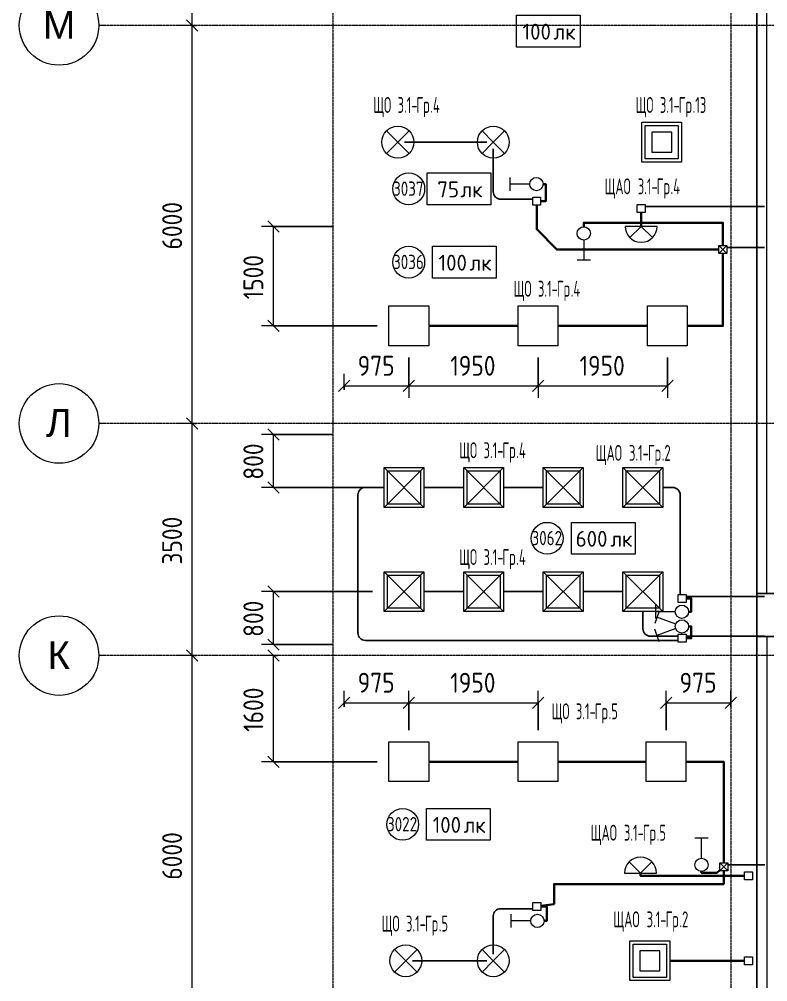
# Model space of a CAD drawing. Header units: millimetres. Extents: x -4730 to 98194, y -4296 to 93388.
# Drawn here: x -4730 to 6559, y 38084 to 52592 of the extents above; entities that cross this region are included whole.
import ezdxf

# ---------------------------------------------------------------- set-up
doc = ezdxf.new("R2010")
doc.units = ezdxf.units.MM
doc.linetypes.add('Линия сетки', pattern=[22.225, 12.7, -3.175, 3.175, -3.175])
for name, color, linetype, lineweight, true_color in [('Кабельные лотки', 5, 'Continuous', 25, 0x0000ff), ('Короба', 7, 'Continuous', 25, 0x008000), ('Соединительные детали кабельных лотков', 5, 'Continuous', 25, 0x0000ff), ('Соединительные детали коробов', 7, 'Continuous', 25, 0x008000), ('Типовые аннотации', 5, 'Continuous', 18, 0x0000ff)]:
    doc.layers.add(name, color=color, linetype=linetype, lineweight=lineweight, true_color=true_color)
for name, color, linetype, lineweight in [('Марки помещений', 7, 'Continuous', 9), ('Марки силовых электроприборов', 7, 'Continuous', 9), ('Осевая линия', 7, 'Continuous', 18), ('Оси', 7, 'Continuous', 9), ('Провода', 7, 'Continuous', 35), ('Размеры', 7, 'Continuous', 9), ('Размеры-120', 7, 'Continuous', 9)]:
    doc.layers.add(name, color=color, linetype=linetype, lineweight=lineweight)
doc.styles.add('Arial_1', font='arial.ttf', dxfattribs={"height": 420})
doc.styles.add('GOST Common', font='GOST_Common.ttf', dxfattribs={"width": 0.6, "height": 240})
doc.styles.add('GOST Common_1', font='GOST_Common.ttf', dxfattribs={"width": 0.9, "height": 300})
doc.styles.add('GOST Common_2', font='GOST_Common.ttf', dxfattribs={"width": 0.8, "height": 216})
doc.styles.add('GOST Common_3', font='GOST_Common.ttf', dxfattribs={"height": 240})
doc.dimstyles.new('ADSK_Проверочный', dxfattribs={"dimscale": 304.8, "dimtxt": 301.714499, "dimasz": 0.556693, "dimexe": 0.590551, "dimexo": 0.590551, "dimgap": 0.19685, "dimtad": 1, "dimdec": 3, "dimrnd": 0.001, "dimdsep": 46, "dimtxsty": 'GOST Common_1', "dimblk1": 'OBLIQUE', "dimblk2": 'OBLIQUE', "dimsah": 1, "dimcen": 0.09, "dimazin": 0, "dimtfac": 1, "dimtdec": 4, "dimtix": 1, "dimtmove": 0, "dimatfit": 3, "dimfxl": 1, "dimtvp": 1, "dimtolj": 1, "dimtzin": 0, "dimarcsym": 2})

# ---------------------------------------------------------------- blocks, each defined once
blk = doc.blocks.new('M_Горизонтальный тройник для канального - Радиус 100 мм-2474834-3-й этаж')
at = {"layer": 'Соединительные детали кабельных лотков'}
for p, q in [((325, 150), (-325, 150)), ((-325, 150), (-325, -150)), ((-325, -150), (-325, 150)), ((-325, 150), (325, 150)), ((-325, 150), (-325, 150)), ((325, -150), (325, 150)), ((325, 150), (325, -150)), ((325, 150), (325, 150)), ((-325, -150), (-250, -150)), ((-250, -150), (-325, -150)), ((-325, -150), (-325, -150)), ((-150, -250), (-150, -325)), ((-150, -325), (-150, -250)), ((150, -325), (150, -250)), ((150, -250), (150, -325)), ((250, -150), (325, -150)), ((325, -150), (250, -150)), ((325, -150), (325, -150)), ((-150, -325), (150, -325)), ((150, -325), (-150, -325)), ((-150, -325), (-150, -325)), ((150, -325), (150, -325))]:
    blk.add_line(p, q, dxfattribs=at)
for centre, start, end in [((-250, -250), 0, 90), ((-250, -250), 0, 90), ((250, -250), 90, 180), ((250, -250), 90, 180)]:
    blk.add_arc(centre, 100, start, end, dxfattribs=at)
blk = doc.blocks.new('M_Короб_ отвод - Плоский торец - ПВХ - Стандартная-2386742-3-й этаж')
at = {"layer": 'Соединительные детали коробов'}
for p, q in [((0, 111.95), (0, 150.05)), ((-150.05, 0), (-111.95, 0))]:
    blk.add_line(p, q, dxfattribs=at)
blk.add_arc((-111.95, 111.95), 111.95, 270, 0, dxfattribs=at)
blk = doc.blocks.new('Ось сетки - Заголовок сетки - Окружность 5 мм-1145995-3-й этаж')
at = {"layer": 'Оси'}
blk.add_circle((0, 0), 5, dxfattribs=at)
blk = doc.blocks.new('DIMBLOCK32-3-й этаж')
at = {"layer": 'Размеры-120'}
for p, q in [((-2062, 43000), (-2302, 43000)), ((-2122, 43000), (-2207, 43085)), ((-2122, 37000), (-2122, 43000)), ((-2122, 43000), (-2037, 42915)), ((-2122, 43000), (-2062, 43000)), ((-2062, 37000), (-2302, 37000)), ((-2122, 37000), (-2207, 37085)), ((-2122, 37000), (-2037, 36915)), ((-2122, 37000), (-2062, 37000))]:
    blk.add_line(p, q, dxfattribs=at)
at = {"layer": 'Размеры-120', "color": 0, "insert": (-2574, 39622), "char_height": 300, "width": 908.21, "attachment_point": 1, "rotation": 90, "line_spacing_factor": 1.022761, "style": 'GOST Common_1'}
blk.add_mtext('6000', dxfattribs=at)
blk = doc.blocks.new('_Oblique')
at = {"color": 0, "linetype": 'ByBlock', "lineweight": -2}
blk.add_line((-0.5, -0.5), (0.5, 0.5), dxfattribs=at)
blk = doc.blocks.new('DIMBLOCK33-3-й этаж')
at = {"layer": 'Размеры-120'}
for p, q in [((-2122, 46500), (-2207, 46585)), ((-2062, 46500), (-2302, 46500)), ((-2122, 43000), (-2122, 46500)), ((-2122, 46500), (-2037, 46415)), ((-2122, 46500), (-2062, 46500)), ((-2062, 43000), (-2302, 43000)), ((-2122, 43000), (-2207, 43085)), ((-2122, 43000), (-2037, 42915)), ((-2122, 43000), (-2062, 43000))]:
    blk.add_line(p, q, dxfattribs=at)
at = {"layer": 'Размеры-120', "color": 0, "insert": (-2574, 44372), "char_height": 300, "width": 908.21, "attachment_point": 1, "rotation": 90, "line_spacing_factor": 1.022761, "style": 'GOST Common_1'}
blk.add_mtext('3500', dxfattribs=at)
blk = doc.blocks.new('DIMBLOCK34-3-й этаж')
at = {"layer": 'Размеры-120'}
for p, q in [((-2122, 52500), (-2207, 52585)), ((-2062, 52500), (-2302, 52500)), ((-2122, 46500), (-2122, 52500)), ((-2122, 52500), (-2037, 52415)), ((-2122, 52500), (-2062, 52500)), ((-2122, 46500), (-2207, 46585)), ((-2062, 46500), (-2302, 46500)), ((-2122, 46500), (-2037, 46415)), ((-2122, 46500), (-2062, 46500))]:
    blk.add_line(p, q, dxfattribs=at)
at = {"layer": 'Размеры-120', "color": 0, "insert": (-2574, 49122), "char_height": 300, "width": 908.21, "attachment_point": 1, "rotation": 90, "line_spacing_factor": 1.022761, "style": 'GOST Common_1'}
blk.add_mtext('6000', dxfattribs=at)
blk = doc.blocks.new('DIMBLOCK35-3-й этаж')
at = {"layer": 'Размеры-120'}
for p, q in [((-2122, 54500), (-2207, 54585)), ((-2062, 54500), (-2302, 54500)), ((-2122, 52500), (-2122, 54500)), ((-2122, 54500), (-2037, 54415)), ((-2122, 54500), (-2062, 54500)), ((-2122, 52500), (-2207, 52585)), ((-2062, 52500), (-2302, 52500)), ((-2122, 52500), (-2037, 52415)), ((-2122, 52500), (-2062, 52500))]:
    blk.add_line(p, q, dxfattribs=at)
at = {"layer": 'Размеры-120', "color": 0, "insert": (-2574, 53122), "char_height": 300, "width": 908.21, "attachment_point": 1, "rotation": 90, "line_spacing_factor": 1.022761, "style": 'GOST Common_1'}
blk.add_mtext('2000', dxfattribs=at)
blk = doc.blocks.new('DIMBLOCK57-3-й этаж')
at = {"layer": 'Размеры-120'}
for p, q in [((1145, 47492), (1145, 46887)), ((1145, 47067), (1145, 47492)), ((170, 47007), (170, 47247)), ((170, 47067), (85, 46982)), ((170, 47067), (255, 47152)), ((170, 47067), (1145, 47067)), ((170, 47067), (170, 47007)), ((1145, 47067), (1060, 46982)), ((1145, 47067), (1230, 47152))]:
    blk.add_line(p, q, dxfattribs=at)
at = {"layer": 'Размеры-120', "color": 0, "insert": (374, 47519), "char_height": 300, "width": 681.16, "attachment_point": 1, "line_spacing_factor": 1.022761, "style": 'GOST Common_1'}
blk.add_mtext('975', dxfattribs=at)
blk = doc.blocks.new('DIMBLOCK58-3-й этаж')
at = {"layer": 'Размеры-120'}
for p, q in [((1145, 47492), (1145, 46887)), ((1145, 47067), (1145, 47492)), ((3095, 47492), (3095, 46887)), ((3095, 47067), (3095, 47492)), ((1145, 47067), (1060, 46982)), ((1145, 47067), (1230, 47152)), ((1145, 47067), (3095, 47067)), ((3095, 47067), (3010, 46982)), ((3095, 47067), (3180, 47152))]:
    blk.add_line(p, q, dxfattribs=at)
at = {"layer": 'Размеры-120', "color": 0, "insert": (1770, 47519), "char_height": 300, "width": 840.71, "attachment_point": 1, "line_spacing_factor": 1.022761, "style": 'GOST Common_1'}
blk.add_mtext('1950', dxfattribs=at)
blk = doc.blocks.new('DIMBLOCK59-3-й этаж')
at = {"layer": 'Размеры-120'}
for p, q in [((3095, 47492), (3095, 46887)), ((3095, 47067), (3095, 47492)), ((5045, 47492), (5045, 46887)), ((5045, 47067), (5045, 47492)), ((3095, 47067), (3010, 46982)), ((3095, 47067), (3180, 47152)), ((3095, 47067), (5045, 47067)), ((5045, 47067), (4960, 46982)), ((5045, 47067), (5130, 47152))]:
    blk.add_line(p, q, dxfattribs=at)
at = {"layer": 'Размеры-120', "color": 0, "insert": (3720, 47519), "char_height": 300, "width": 840.71, "attachment_point": 1, "line_spacing_factor": 1.022761, "style": 'GOST Common_1'}
blk.add_mtext('1950', dxfattribs=at)
blk = doc.blocks.new('DIMBLOCK60-3-й этаж')
at = {"layer": 'Размеры-120'}
for p, q in [((-897, 49470), (-981, 49555)), ((-10, 49470), (-1077, 49470)), ((-897, 47970), (-897, 49470)), ((-897, 49470), (-812, 49385)), ((-897, 49470), (-10, 49470)), ((-897, 47970), (-981, 48055)), ((670, 47970), (-1077, 47970)), ((-897, 47970), (-812, 47885)), ((-897, 47970), (670, 47970))]:
    blk.add_line(p, q, dxfattribs=at)
at = {"layer": 'Размеры-120', "color": 0, "insert": (-1349, 48370), "char_height": 300, "width": 840.71, "attachment_point": 1, "rotation": 90, "line_spacing_factor": 1.022761, "style": 'GOST Common_1'}
blk.add_mtext('1500', dxfattribs=at)
blk = doc.blocks.new('DIMBLOCK61-3-й этаж')
at = {"layer": 'Размеры-120'}
for p, q in [((-10, 46335), (-1077, 46335)), ((-897, 46335), (-981, 46420)), ((-897, 45535), (-897, 46335)), ((-897, 46335), (-812, 46250)), ((-897, 46335), (-10, 46335)), ((-897, 45535), (-981, 45620)), ((599, 45535), (-1077, 45535)), ((-897, 45535), (-812, 45450)), ((-897, 45535), (599, 45535))]:
    blk.add_line(p, q, dxfattribs=at)
at = {"layer": 'Размеры-120', "color": 0, "insert": (-1349, 45651), "char_height": 300, "width": 681.16, "attachment_point": 1, "rotation": 90, "line_spacing_factor": 1.022761, "style": 'GOST Common_1'}
blk.add_mtext('800', dxfattribs=at)
blk = doc.blocks.new('DIMBLOCK62-3-й этаж')
at = {"layer": 'Размеры-120'}
for p, q in [((599, 43965), (-1077, 43965)), ((-897, 43965), (-981, 44050)), ((-897, 43165), (-897, 43965)), ((-897, 43965), (-812, 43880)), ((-897, 43965), (599, 43965)), ((-897, 43165), (-981, 43250)), ((-10, 43165), (-1077, 43165)), ((-897, 43165), (-812, 43080)), ((-897, 43165), (-10, 43165))]:
    blk.add_line(p, q, dxfattribs=at)
at = {"layer": 'Размеры-120', "color": 0, "insert": (-1349, 43281), "char_height": 300, "width": 681.16, "attachment_point": 1, "rotation": 90, "line_spacing_factor": 1.022761, "style": 'GOST Common_1'}
blk.add_mtext('800', dxfattribs=at)
blk = doc.blocks.new('DIMBLOCK73-3-й этаж')
at = {"layer": 'Размеры-120'}
for p, q in [((170, 42229), (170, 42469)), ((170, 42289), (255, 42374)), ((1145, 41878), (1145, 42469)), ((1145, 42289), (1230, 42374)), ((170, 42289), (85, 42204)), ((170, 42289), (1145, 42289)), ((170, 42289), (170, 42229)), ((1145, 42289), (1060, 42204)), ((1145, 42289), (1145, 41878))]:
    blk.add_line(p, q, dxfattribs=at)
at = {"layer": 'Размеры-120', "color": 0, "insert": (374, 42741), "char_height": 300, "width": 681.16, "attachment_point": 1, "line_spacing_factor": 1.022761, "style": 'GOST Common_1'}
blk.add_mtext('975', dxfattribs=at)
blk = doc.blocks.new('DIMBLOCK74-3-й этаж')
at = {"layer": 'Размеры-120'}
for p, q in [((5025, 41878), (5025, 42469)), ((5025, 42289), (5110, 42374)), ((6000, 42229), (6000, 42469)), ((6000, 42289), (6085, 42374)), ((5025, 42289), (4940, 42204)), ((5025, 42289), (6000, 42289)), ((5025, 42289), (5025, 41878)), ((6000, 42289), (5915, 42204)), ((6000, 42289), (6000, 42229))]:
    blk.add_line(p, q, dxfattribs=at)
at = {"layer": 'Размеры-120', "color": 0, "insert": (5229, 42741), "char_height": 300, "width": 681.16, "attachment_point": 1, "line_spacing_factor": 1.022761, "style": 'GOST Common_1'}
blk.add_mtext('975', dxfattribs=at)
blk = doc.blocks.new('DIMBLOCK75-3-й этаж')
at = {"layer": 'Размеры-120'}
for p, q in [((1145, 41878), (1145, 42469)), ((1145, 42289), (1230, 42374)), ((3095, 41878), (3095, 42469)), ((3095, 42289), (3180, 42374)), ((1145, 42289), (1060, 42204)), ((1145, 42289), (3095, 42289)), ((1145, 42289), (1145, 41878)), ((3095, 42289), (3010, 42204)), ((3095, 42289), (3095, 41878))]:
    blk.add_line(p, q, dxfattribs=at)
at = {"layer": 'Размеры-120', "color": 0, "insert": (1770, 42741), "char_height": 300, "width": 840.71, "attachment_point": 1, "line_spacing_factor": 1.022761, "style": 'GOST Common_1'}
blk.add_mtext('1950', dxfattribs=at)
blk = doc.blocks.new('DIMBLOCK76-3-й этаж')
at = {"layer": 'Размеры-120'}
for p, q in [((-837, 43000), (-1077, 43000)), ((-897, 43000), (-981, 43085)), ((-897, 41400), (-897, 43000)), ((-897, 43000), (-812, 42915)), ((-897, 43000), (-837, 43000)), ((670, 41400), (-1077, 41400)), ((-897, 41400), (-981, 41485)), ((-897, 41400), (-812, 41315)), ((-897, 41400), (670, 41400))]:
    blk.add_line(p, q, dxfattribs=at)
at = {"layer": 'Размеры-120', "color": 0, "insert": (-1349, 41850), "char_height": 300, "width": 840.71, "attachment_point": 1, "rotation": 90, "line_spacing_factor": 1.022761, "style": 'GOST Common_1'}
blk.add_mtext('1600', dxfattribs=at)
blk = doc.blocks.new('ADSK_Марка_Помещение_1_ГОСТ21-501-2011 - Номер-85995-3-й этаж')
at = {"layer": 'Марки помещений'}
blk.add_circle((0, 0), 2, dxfattribs=at)
blk = doc.blocks.new('Морка помещения_освещённость_ - Морка помещения_освещённость_-1484368-3-й этаж')
at = {"layer": 'Марки помещений', "color": 190, "true_color": 0x8000ff}
for p, q in [((-4, 0), (-4, 4)), ((-4, 4), (4, 4)), ((4, 4), (4, 0)), ((4, 0), (-4, 0))]:
    blk.add_line(p, q, dxfattribs=at)

msp = doc.modelspace()

# ---------------------------------------------------------------- linework, layer by layer
at = {"layer": 'Кабельные лотки'}
for p, q in [((6395.0021, 88815), (6395.0021, 43938.1437)), ((6695.0021, 43938.1437), (6395.0021, 43938.1437)), ((6395.0021, 43288.1437), (6695.0021, 43288.1437)), ((6395.0021, 43288.1437), (6395.0021, 8775))]:
    msp.add_line(p, q, dxfattribs=at)
at = {"layer": 'Короба'}
for p, q in [((2320, 50740), (1080, 50740)), ((2420, 50640), (2420, 50029.9534)), ((2570.05, 49879.9034), (3013.8488, 49879.9034)), ((4710, 49769.6882), (6510, 49769.6882)), ((5943.2955, 49153.0023), (6510, 49153.0023)), ((778.7661, 45535), (528.8161, 45535)), ((1978.7661, 45535), (1373.7661, 45535)), ((3178.7661, 45535), (2573.7661, 45535)), ((4973.7661, 45535), (5087.6167, 45535)), ((378.7661, 45384.95), (378.7661, 43379.8422)), ((5237.6667, 45384.95), (5237.6667, 43921.2922)), ((1978.7661, 43965), (1373.7661, 43965)), ((3178.7661, 43965), (2573.7661, 43965)), ((4378.7661, 43965), (3773.7661, 43965)), ((5329.1667, 43892.7922), (6509.1667, 43892.7922)), ((4676.2661, 43667.5), (4676.2661, 43442.8422)), ((4826.3161, 43292.7922), (5209.1667, 43292.7922)), ((5329.1667, 43292.7922), (6509.1667, 43292.7922)), ((528.8161, 43229.7922), (5209.1667, 43229.7922)), ((5955.191, 39846.9098), (6515.191, 39846.9098)), ((2570.05, 39185.1241), (3018.1259, 39185.1241)), ((2420, 38500), (2420, 39035.0741)), ((2320, 38400), (1200, 38400))]:
    msp.add_line(p, q, dxfattribs=at)
at = {"layer": 'Осевая линия'}
for p, q in [((6545.0021, 43938.1437), (6545.0021, 88815)), ((6545.0021, 43288.1437), (6545.0021, 8775))]:
    msp.add_line(p, q, dxfattribs=at)
at = {"layer": 'Оси', "linetype": 'Линия сетки'}
for p, q in [((0, 93388.3703), (0, -3096.3487)), ((6000, 93388.3703), (6000, -3096.3487)), ((98194.2682, 52500), (-3530.0173, 52500)), ((98194.2682, 46500), (-3530.0173, 46500)), ((98194.2682, 43000), (-3530.0173, 43000))]:
    msp.add_line(p, q, dxfattribs=at)
at = {"layer": 'Провода'}
for p, q in [((4649.9985, 49470), (4650, 49678.1882)), ((1445, 47970), (2795, 47970)), ((3395, 47970), (4745, 47970)), ((1445, 41400), (2795, 41400)), ((3395, 41400), (4725, 41400)), ((5080, 38400.0004), (6208.903, 38400))]:
    msp.add_line(p, q, dxfattribs=at)
at = {"layer": 'Провода', "flags": 128}
for points in [[(3169.3567, 50108.1032), (3210, 50108.1032), (3210, 49848.4055), (3133.8488, 49848.4043)], [(3073.8484, 49788.4034), (3073.846, 49426.3044), (3378.644, 49121.5042), (5823.2955, 49121.5024)], [(3783.7498, 49464.3567), (3783.7498, 49525), (5883.2906, 49525), (5883.2947, 49181.5023)], [(5345, 47970), (5883.2906, 47970), (5883.2952, 49061.5023)], [(5364.3567, 43661.1466), (5405, 43661.1466), (5405, 43861.2943), (5329.1667, 43861.2931)], [(5364.3567, 43440.2875), (5405, 43440.2875), (5405, 43261.2943), (5329.1667, 43261.2935)], [(5325, 41400), (5895.1861, 41400), (5895.1908, 39875.4098)], [(5895.1898, 39755.4098), (5895.1861, 39555.4118), (3335.1861, 39555.4118), (3335.1861, 39255.4118), (3138.1259, 39225.6775)], [(5560, 39745.6433), (5560, 39725), (5790, 39725), (5835.191, 39763.8408)], [(4640, 39720), (4640, 39680), (6208.903, 39680)], [(3184.3567, 39000), (3225, 39000), (3225, 39216.6261), (3138.1259, 39216.6249)]]:
    msp.add_lwpolyline(points, dxfattribs=at)
at = {"layer": 'Типовые аннотации'}
for p, q in [((4660, 51040), (5260, 51040)), ((4660, 50440), (4660, 51040)), ((4710, 50990), (5210, 50990)), ((4710, 50490), (4710, 50990)), ((5210, 50990), (5210, 50490)), ((5260, 51040), (5260, 50440)), ((980, 50740), (810.2944, 50909.7056)), ((980, 50740), (1149.7056, 50909.7056)), ((2420, 50740), (2250.2944, 50909.7056)), ((2420, 50740), (2589.7056, 50909.7056)), ((4810, 50890), (4810, 50590)), ((5110, 50890), (4810, 50890)), ((5110, 50590), (5110, 50890)), ((980, 50740), (810.2944, 50570.2944)), ((980, 50740), (1149.7056, 50570.2944)), ((2420, 50740), (2250.2944, 50570.2944)), ((2420, 50740), (2589.7056, 50570.2944)), ((4810, 50590), (5110, 50590)), ((5260, 50440), (4660, 50440)), ((5210, 50490), (4710, 50490)), ((2669.3567, 50208.1032), (2669.3567, 50008.1032)), ((2969.3567, 50108.1032), (2669.3567, 50108.1032)), ((3783.7498, 49264.3567), (3783.7498, 48964.3567)), ((3683.7498, 48964.3567), (3883.7498, 48964.3567)), ((845, 48270), (1445, 48270)), ((845, 47670), (845, 48270)), ((1445, 48270), (1445, 47670)), ((2795, 48270), (3395, 48270)), ((2795, 47670), (2795, 48270)), ((3395, 48270), (3395, 47670)), ((4745, 48270), (5345, 48270)), ((4745, 47670), (4745, 48270)), ((5345, 48270), (5345, 47670)), ((1445, 47670), (845, 47670)), ((3395, 47670), (2795, 47670)), ((5345, 47670), (4745, 47670)), ((774.0021, 45835), (1374.0021, 45835)), ((774.0021, 45235), (774.0021, 45835)), ((774.0021, 45835), (1374.0021, 45235)), ((774.0021, 45235), (1374.0021, 45835)), ((824.0021, 45785), (1324.0021, 45785)), ((824.0021, 45285), (824.0021, 45785)), ((1324.0021, 45785), (1324.0021, 45285)), ((1374.0021, 45835), (1374.0021, 45235)), ((1974.0021, 45835), (2574.0021, 45835)), ((1974.0021, 45235), (1974.0021, 45835)), ((1974.0021, 45835), (2574.0021, 45235)), ((1974.0021, 45235), (2574.0021, 45835)), ((2024.0021, 45785), (2524.0021, 45785)), ((2024.0021, 45285), (2024.0021, 45785)), ((2524.0021, 45785), (2524.0021, 45285)), ((2574.0021, 45835), (2574.0021, 45235)), ((3174.0021, 45835), (3774.0021, 45835)), ((3174.0021, 45235), (3174.0021, 45835)), ((3174.0021, 45835), (3774.0021, 45235)), ((3174.0021, 45235), (3774.0021, 45835)), ((3224.0021, 45785), (3724.0021, 45785)), ((3224.0021, 45285), (3224.0021, 45785)), ((3724.0021, 45785), (3724.0021, 45285)), ((3774.0021, 45835), (3774.0021, 45235)), ((1324.0021, 45285), (824.0021, 45285)), ((2524.0021, 45285), (2024.0021, 45285)), ((3724.0021, 45285), (3224.0021, 45285)), ((1374.0021, 45235), (774.0021, 45235)), ((2574.0021, 45235), (1974.0021, 45235)), ((3774.0021, 45235), (3174.0021, 45235)), ((774.0021, 44265), (1374.0021, 44265)), ((774.0021, 43665), (774.0021, 44265)), ((774.0021, 44265), (1374.0021, 43665)), ((774.0021, 43665), (1374.0021, 44265)), ((1374.0021, 44265), (1374.0021, 43665)), ((1974.0021, 44265), (2574.0021, 44265)), ((1974.0021, 43665), (1974.0021, 44265)), ((1974.0021, 44265), (2574.0021, 43665)), ((1974.0021, 43665), (2574.0021, 44265)), ((2574.0021, 44265), (2574.0021, 43665)), ((3174.0021, 44265), (3774.0021, 44265)), ((3174.0021, 43665), (3174.0021, 44265)), ((3174.0021, 44265), (3774.0021, 43665)), ((3174.0021, 43665), (3774.0021, 44265)), ((3774.0021, 44265), (3774.0021, 43665)), ((4374.0021, 44265), (4974.0021, 44265)), ((4374.0021, 43665), (4374.0021, 44265)), ((4374.0021, 44265), (4974.0021, 43665)), ((4374.0021, 43665), (4974.0021, 44265)), ((4974.0021, 44265), (4974.0021, 43665)), ((824.0021, 44215), (1324.0021, 44215)), ((824.0021, 43715), (824.0021, 44215)), ((1324.0021, 44215), (1324.0021, 43715)), ((2024.0021, 44215), (2524.0021, 44215)), ((2024.0021, 43715), (2024.0021, 44215)), ((2524.0021, 44215), (2524.0021, 43715)), ((3224.0021, 44215), (3724.0021, 44215)), ((3224.0021, 43715), (3224.0021, 44215)), ((3724.0021, 44215), (3724.0021, 43715)), ((4424.0021, 44215), (4924.0021, 44215)), ((4424.0021, 43715), (4424.0021, 44215)), ((4924.0021, 44215), (4924.0021, 43715)), ((1324.0021, 43715), (824.0021, 43715)), ((2524.0021, 43715), (2024.0021, 43715)), ((3724.0021, 43715), (3224.0021, 43715)), ((4924.0021, 43715), (4424.0021, 43715)), ((1374.0021, 43665), (774.0021, 43665)), ((2574.0021, 43665), (1974.0021, 43665)), ((3774.0021, 43665), (3174.0021, 43665)), ((4974.0021, 43665), (4374.0021, 43665)), ((4922.6816, 43671.0648), (4854.2776, 43483.1263)), ((5170.3874, 43474.4895), (4888.4796, 43577.0956)), ((4922.6816, 43209.5102), (4854.2776, 43397.4487)), ((5170.3874, 43406.0855), (4888.4796, 43303.4794)), ((845, 41700), (1445, 41700)), ((845, 41100), (845, 41700)), ((1445, 41700), (1445, 41100)), ((2795, 41700), (3395, 41700)), ((2795, 41100), (2795, 41700)), ((3395, 41700), (3395, 41100)), ((4725, 41700), (5325, 41700)), ((4725, 41100), (4725, 41700)), ((5325, 41700), (5325, 41100)), ((1445, 41100), (845, 41100)), ((3395, 41100), (2795, 41100)), ((5325, 41100), (4725, 41100)), ((5660, 40245.6433), (5460, 40245.6433)), ((5560, 39945.6433), (5560, 40245.6433)), ((2684.3567, 39100), (2684.3567, 38900)), ((2984.3567, 39000), (2684.3567, 39000)), ((1100, 38400), (930.2944, 38569.7056)), ((1100, 38400), (1269.7056, 38569.7056)), ((2420, 38400), (2250.2944, 38569.7056)), ((2420, 38400), (2589.7056, 38569.7056)), ((1100, 38400), (930.2944, 38230.2944)), ((1100, 38400), (1269.7056, 38230.2944)), ((2420, 38400), (2250.2944, 38230.2944)), ((2420, 38400), (2589.7056, 38230.2944))]:
    msp.add_line(p, q, dxfattribs=at)
at = {"layer": 'Типовые аннотации', "color": 16, "true_color": 0x800000}
for p, q in [((3013.8488, 49908.4034), (3133.8488, 49908.4034)), ((3013.8488, 49788.4034), (3013.8488, 49908.4034)), ((3133.8488, 49788.4034), (3013.8488, 49788.4034)), ((3133.8488, 49908.4034), (3133.8488, 49788.4034)), ((3018.1259, 39276.6241), (3138.1259, 39276.6241)), ((3018.1259, 39156.6241), (3018.1259, 39276.6241)), ((3138.1259, 39276.6241), (3138.1259, 39156.6241)), ((3138.1259, 39156.6241), (3018.1259, 39156.6241))]:
    msp.add_line(p, q, dxfattribs=at)
at = {"layer": 'Типовые аннотации', "color": 1, "true_color": 0xff0000}
for p, q in [((4590, 49798.1882), (4710, 49798.1882)), ((4590, 49678.1882), (4590, 49798.1882)), ((4710, 49798.1882), (4710, 49678.1882)), ((4710, 49678.1882), (4590, 49678.1882)), ((4890, 49470), (4410, 49470)), ((4650, 49470), (4480.2944, 49300.2944)), ((4650, 49470), (4819.7056, 49300.2944)), ((4374.0021, 45835), (4974.0021, 45835)), ((4374.0021, 45235), (4374.0021, 45835)), ((4374.0021, 45835), (4974.0021, 45235)), ((4374.0021, 45235), (4974.0021, 45835)), ((4424.0021, 45785), (4924.0021, 45785)), ((4424.0021, 45285), (4424.0021, 45785)), ((4924.0021, 45785), (4924.0021, 45285)), ((4974.0021, 45835), (4974.0021, 45235)), ((4924.0021, 45285), (4424.0021, 45285)), ((4974.0021, 45235), (4374.0021, 45235)), ((4864.3567, 43761.1466), (4864.3567, 43561.1466)), ((5164.3567, 43661.1466), (4864.3567, 43661.1466)), ((4640, 39720), (4470.2944, 39889.7057)), ((4640, 39720), (4809.7056, 39889.7057)), ((4400, 39720), (4880, 39720)), ((6208.903, 39740), (6328.903, 39740)), ((6208.903, 39620), (6208.903, 39740)), ((6328.903, 39620), (6208.903, 39620)), ((6328.903, 39740), (6328.903, 39620)), ((4480, 38700), (5080, 38700)), ((4480, 38100), (4480, 38700)), ((4530, 38650), (5030, 38650)), ((4530, 38150), (4530, 38650)), ((5030, 38650), (5030, 38150)), ((5080, 38700), (5080, 38100)), ((4630, 38550), (4630, 38250)), ((4930, 38550), (4630, 38550)), ((4930, 38250), (4930, 38550)), ((6208.903, 38460), (6328.903, 38460)), ((6208.903, 38340), (6208.903, 38460)), ((6328.903, 38460), (6328.903, 38340)), ((6328.903, 38340), (6208.903, 38340)), ((4630, 38250), (4930, 38250)), ((5080, 38100), (4480, 38100)), ((5030, 38150), (4530, 38150))]:
    msp.add_line(p, q, dxfattribs=at)
at = {"layer": 'Типовые аннотации', "color": 7}
for p, q in [((5823.2955, 49181.5023), (5943.2955, 49181.5023)), ((5823.2955, 49061.5023), (5823.2955, 49181.5023)), ((5823.2955, 49181.5023), (5943.2955, 49061.5023)), ((5823.2955, 49061.5023), (5943.2955, 49181.5023)), ((5943.2955, 49061.5023), (5823.2955, 49061.5023)), ((5943.2955, 49181.5023), (5943.2955, 49061.5023)), ((5209.1667, 43921.2922), (5329.1667, 43921.2922)), ((5209.1667, 43801.2922), (5209.1667, 43921.2922)), ((5329.1667, 43921.2922), (5329.1667, 43801.2922)), ((5329.1667, 43801.2922), (5209.1667, 43801.2922)), ((5209.1667, 43321.2922), (5329.1667, 43321.2922)), ((5209.1667, 43201.2922), (5209.1667, 43321.2922)), ((5329.1667, 43321.2922), (5329.1667, 43201.2922)), ((5329.1667, 43201.2922), (5209.1667, 43201.2922)), ((5835.191, 39875.4098), (5955.191, 39875.4098)), ((5835.191, 39755.4098), (5835.191, 39875.4098)), ((5835.191, 39875.4098), (5955.191, 39755.4098)), ((5835.191, 39755.4098), (5955.191, 39875.4098)), ((5955.191, 39755.4098), (5835.191, 39755.4098)), ((5955.191, 39875.4098), (5955.191, 39755.4098))]:
    msp.add_line(p, q, dxfattribs=at)
at = {"layer": 'Типовые аннотации'}
for centre, radius in [((980, 50740), 240), ((2420, 50740), 240), ((3069.3567, 50108.1032), 100), ((3783.7498, 49364.3567), 100), ((5264.3567, 43440.2875), 100), ((5560, 39845.6433), 100), ((3084.3567, 39000), 100), ((1100, 38400), 240), ((2420, 38400), 240)]:
    msp.add_circle(centre, radius, dxfattribs=at)
at = {"layer": 'Типовые аннотации', "color": 1, "true_color": 0xff0000}
msp.add_circle((5264.3567, 43661.1466), 100, dxfattribs=at)
for centre, start, end in [((4650, 49470), 180, 360), ((4640, 39720), 360, 180)]:
    msp.add_arc(centre, 240, start, end, dxfattribs=at)

# ---------------------------------------------------------------- block references
at = {"layer": 'Марки помещений', "color": 190, "true_color": 0x8000ff, "xscale": 120, "yscale": 120, "zscale": 120}
for p in [(3248.6284, 52172.9853), (1904.3011, 49795.8443), (1981.7123, 48690.7783), (4078.0793, 44528.7721), (1892.9701, 40216.0962)]:
    msp.add_blockref('Морка помещения_освещённость_ - Морка помещения_освещённость_-1484368-3-й этаж', p, dxfattribs=at)
at = {"layer": 'Марки помещений', "xscale": 120, "yscale": 120, "zscale": 120}
for p in [(1144.403, 50035.8443), (1144.403, 48930.7783), (3232.5475, 44768.7721), (1053.305, 40456.0962)]:
    msp.add_blockref('ADSK_Марка_Помещение_1_ГОСТ21-501-2011 - Номер-85995-3-й этаж', p, dxfattribs=at)
at = {"layer": 'Оси', "xscale": 120, "yscale": 120, "zscale": 120, "rotation": 90}
for p in [(-4130.0173, 52500), (-4130.0173, 46500), (-4130.0173, 43000)]:
    msp.add_blockref('Ось сетки - Заголовок сетки - Окружность 5 мм-1145995-3-й этаж', p, dxfattribs=at)
at = {"layer": 'Соединительные детали кабельных лотков', "rotation": 90}
msp.add_blockref('M_Горизонтальный тройник для канального - Радиус 100 мм-2474834-3-й этаж', (6545.0021, 43613.1437), dxfattribs=at)
msp.add_blockref('M_Горизонтальный тройник для канального - Радиус 100 мм-2474834-3-й этаж', (6545.0021, 43613.1437), dxfattribs=at)
at = {"layer": 'Соединительные детали коробов'}
for p, rotation in [((2420, 49879.9034), 270), ((378.7661, 45535), 180), ((5237.6667, 45535), 90), ((4676.2661, 43292.7922), 270), ((378.7661, 43229.7922), 270), ((2420, 39185.1241), 180)]:
    msp.add_blockref('M_Короб_ отвод - Плоский торец - ПВХ - Стандартная-2386742-3-й этаж', p, dxfattribs=dict(at, rotation=rotation))

# ---------------------------------------------------------------- texts
at = {"layer": 'Марки помещений', "color": 190, "true_color": 0x8000ff, "char_height": 240, "attachment_point": 1, "style": 'GOST Common_3'}
for s, insert, width in [('100', (2860.7445, 52524.6972), 567.59475), ('лк', (3329.057, 52524.6972), 413.67075), ('75', (1575.8172, 50147.5563), 423.291), ('лк', (1925.0672, 50147.5563), 413.67075), ('100', (1593.8285, 49042.4902), 567.59475), ('лк', (2062.141, 49042.4902), 413.67075), ('600', (3661.9954, 44880.484), 634.9365), ('лк', (4185.8704, 44880.484), 413.67075), ('100', (1505.0862, 40567.8081), 567.59475), ('лк', (1973.3987, 40567.8081), 413.67075)]:
    msp.add_mtext(s, dxfattribs=dict(at, insert=insert, width=width))
at = {"layer": 'Марки помещений', "char_height": 216, "width": 584.9112, "attachment_point": 1, "style": 'GOST Common_2'}
for s, insert in [('3037', (907.4471, 50146.6316)), ('3036', (907.4471, 49041.5655)), ('3062', (2995.5916, 44879.5593)), ('3022', (816.3491, 40566.8834))]:
    msp.add_mtext(s, dxfattribs=dict(at, insert=insert))
at = {"layer": 'Марки силовых электроприборов', "char_height": 240, "attachment_point": 1, "style": 'GOST Common'}
for s, insert, width in [('ЩО', (607.6614, 51420.1824), 340.55685), (' 3.1-', (888.6489, 51420.1824), 450.2277), ('Гр', (1260.1239, 51420.1824), 253.9746), ('.4', (1469.6739, 51420.1824), 196.2531), ('ЩО', (4563.6453, 51420.1824), 340.55685), (' 3.1-', (4844.6328, 51420.1824), 450.2277), ('Гр', (5216.1078, 51420.1824), 253.9746), ('.13', (5425.6578, 51420.1824), 259.74675), ('ЩАО', (4096.8698, 50193.2307), 502.17705), (' 3.1-', (4511.2073, 50193.2307), 450.2277), ('Гр', (4882.6823, 50193.2307), 253.9746), ('.4', (5092.2323, 50193.2307), 196.2531), ('ЩО', (2724.9253, 48650.1824), 340.55685), (' 3.1-', (3005.9128, 48650.1824), 450.2277), ('Гр', (3377.3878, 48650.1824), 253.9746), ('.4', (3586.9378, 48650.1824), 196.2531), ('ЩО', (1903.9274, 46215.1824), 340.55685), (' 3.1-', (2184.9149, 46215.1824), 450.2277), ('Гр', (2556.3899, 46215.1824), 253.9746), ('.4', (2765.9399, 46215.1824), 196.2531), ('ЩАО', (3964.5274, 46175.1824), 502.17705), (' 3.1-', (4378.8649, 46175.1824), 450.2277), ('Гр', (4750.3399, 46175.1824), 253.9746), ('.2', (4959.8899, 46175.1824), 178.93665), ('ЩО', (1903.9274, 44605.1824), 340.55685), (' 3.1-', (2184.9149, 44605.1824), 450.2277), ('Гр', (2556.3899, 44605.1824), 253.9746), ('.4', (2765.9399, 44605.1824), 196.2531), ('ЩО', (3296.8589, 42280.1824), 340.55685), (' 3.1-', (3577.8464, 42280.1824), 450.2277), ('Гр', (3949.3214, 42280.1824), 253.9746), ('.5', (4158.8714, 42280.1824), 178.93665), ('ЩАО', (3888.2614, 40450.1824), 502.17705), (' 3.1-', (4302.5989, 40450.1824), 450.2277), ('Гр', (4674.0739, 40450.1824), 253.9746), ('.5', (4883.6239, 40450.1824), 178.93665), ('ЩО', (734.8614, 39080.1824), 340.55685), (' 3.1-', (1015.8489, 39080.1824), 450.2277), ('Гр', (1387.3239, 39080.1824), 253.9746), ('.5', (1596.8739, 39080.1824), 178.93665), ('ЩАО', (4230.6989, 39144.1942), 502.17705), (' 3.1-', (4645.0364, 39144.1942), 450.2277), ('Гр', (5016.5114, 39144.1942), 253.9746), ('.2', (5226.0614, 39144.1942), 178.93665)]:
    msp.add_mtext(s, dxfattribs=dict(at, insert=insert, width=width))
at = {"layer": 'Оси', "char_height": 420, "attachment_point": 1, "style": 'Arial_1'}
for s, insert, width in [('\\fArial|b0|i0|c204|p34|;М', (-4372.9219, 52717.441), 586.83525), ('\\fArial|b0|i0|c204|p34|;Л', (-4325.5219, 46717.441), 471.39225), ('\\fArial|b0|i0|c204|p34|;К', (-4305.7219, 43217.441), 423.291)]:
    msp.add_mtext(s, dxfattribs=dict(at, insert=insert, width=width))

# ---------------------------------------------------------------- dimensions: what is measured, and where the dimension line sits
at = {"layer": 'Размеры'}
for base, p1, p2, override, picture, middle in [((-2121.9532, 54500), (-2241.9351, 52500), (-2241.9351, 54500), {"dimpost": '<>', "dimfxl": 2000}, 'DIMBLOCK35-3-й этаж', (-2331.9532, 53500)), ((-2121.9532, 52500), (-2241.9351, 46500), (-2241.9351, 52500), {"dimpost": '<>', "dimfxl": 6000}, 'DIMBLOCK34-3-й этаж', (-2331.9532, 49500)), ((-896.5219, 49470), (849.764, 47970), (170, 49470), {"dimpost": '<>', "dimfxl": 1646.839115}, 'DIMBLOCK60-3-й этаж', (-1106.5219, 48720)), ((-2121.9532, 46500), (-2241.9351, 43000), (-2241.9351, 46500), {"dimpost": '<>', "dimfxl": 3500}, 'DIMBLOCK33-3-й этаж', (-2331.9532, 44750)), ((-896.5219, 46335), (778.7661, 45535), (170, 46335), {"dimpost": '<>', "dimfxl": 1005.284098}, 'DIMBLOCK61-3-й этаж', (-1106.5219, 45935)), ((-896.5219, 43965), (170, 43165), (778.7661, 43965), {"dimpost": '<>', "dimfxl": 1005.284098}, 'DIMBLOCK62-3-й этаж', (-1106.5219, 43565)), ((-2121.9532, 43000), (-2241.9351, 37000), (-2241.9351, 43000), {"dimpost": '<>', "dimfxl": 6000}, 'DIMBLOCK32-3-й этаж', (-2331.9532, 40000)), ((-896.5219, 43000), (849.764, 41400), (-1016.5038, 43000), {"dimpost": '<>', "dimfxl": 2458.242347}, 'DIMBLOCK76-3-й этаж', (-1106.5219, 42200))]:
    dim = msp.add_linear_dim(base=base, p1=p1, p2=p2, angle=90, dimstyle='ADSK_Проверочный', override=override, dxfattribs=at)
    dim.commit()
    dim.dimension.update_dxf_attribs({"geometry": picture, "text_midpoint": middle})
for base, p1, p2, override, picture, middle in [((1145, 47066.7709), (170, 47186.7528), (1145, 47672.5), {"dimpost": '<>', "dimfxl": 1089.300408}, 'DIMBLOCK57-3-й этаж', (657.5, 47276.7709)), ((3095, 47066.7709), (1145, 47672.5), (3095, 47672.5), {"dimpost": '<>', "dimfxl": 1950}, 'DIMBLOCK58-3-й этаж', (2120, 47276.7709)), ((5045, 47066.7709), (3095, 47672.5), (5045, 47672.5), {"dimpost": '<>', "dimfxl": 1950}, 'DIMBLOCK59-3-й этаж', (4070, 47276.7709)), ((1145, 42288.8115), (170, 42408.7934), (1145, 41697.5), {"dimpost": '<>', "dimfxl": 1206.881616}, 'DIMBLOCK73-3-й этаж', (657.5, 42498.8115)), ((3095, 42288.8115), (1145, 41697.5), (3095, 41697.5), {"dimpost": '<>', "dimfxl": 1950}, 'DIMBLOCK75-3-й этаж', (2120, 42498.8115)), ((6000, 42288.8115), (5025, 41697.5), (6000, 42408.7934), {"dimpost": '<>', "dimfxl": 1206.881616}, 'DIMBLOCK74-3-й этаж', (5512.5, 42498.8115))]:
    dim = msp.add_linear_dim(base=base, p1=p1, p2=p2, dimstyle='ADSK_Проверочный', override=override, dxfattribs=at)
    dim.commit()
    dim.dimension.update_dxf_attribs({"geometry": picture, "text_midpoint": middle})

doc.saveas('drawing.dxf')
